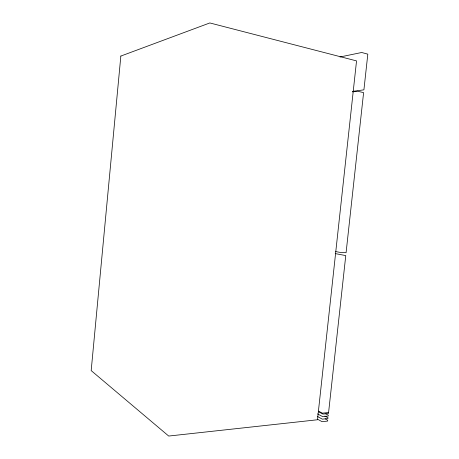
<?xml version="1.0" encoding="UTF-8"?>
<svg xmlns="http://www.w3.org/2000/svg" width="459" height="459" viewBox="0 0 459 459"><rect width="100%" height="100%" fill="white"/><g stroke="black" fill="none" stroke-linecap="round" stroke-linejoin="round"><path stroke-width="0.69" d="M328.575 412.658L328.483 413.502L322.918 414.081L318.483 411.74M339.976 56.985L361.692 52.498L367.82 54.145L363.912 89.844L352.592 91.364M352.495 91.886L357.469 91.221L363.608 92.615L346.08 252.725L339.895 252.364L335.678 251.584M335.225 253.586L345.765 255.588L328.587 412.521L322.356 413.163L318.557 411.161M325.764 413.852L328.3 415.183L328.208 416.026L322.643 416.617L317.576 413.915M324.857 416.026L328.019 417.707L327.927 418.545L322.361 419.153L317.335 416.445M325.23 418.878L327.743 420.226L327.651 421.069L322.086 421.689L317.691 419.296M120.843 56.061L91.18 370.597L168.705 436.05L317.485 419.767L356.54 60.898L209.838 22.95L120.843 56.061"/></g></svg>
